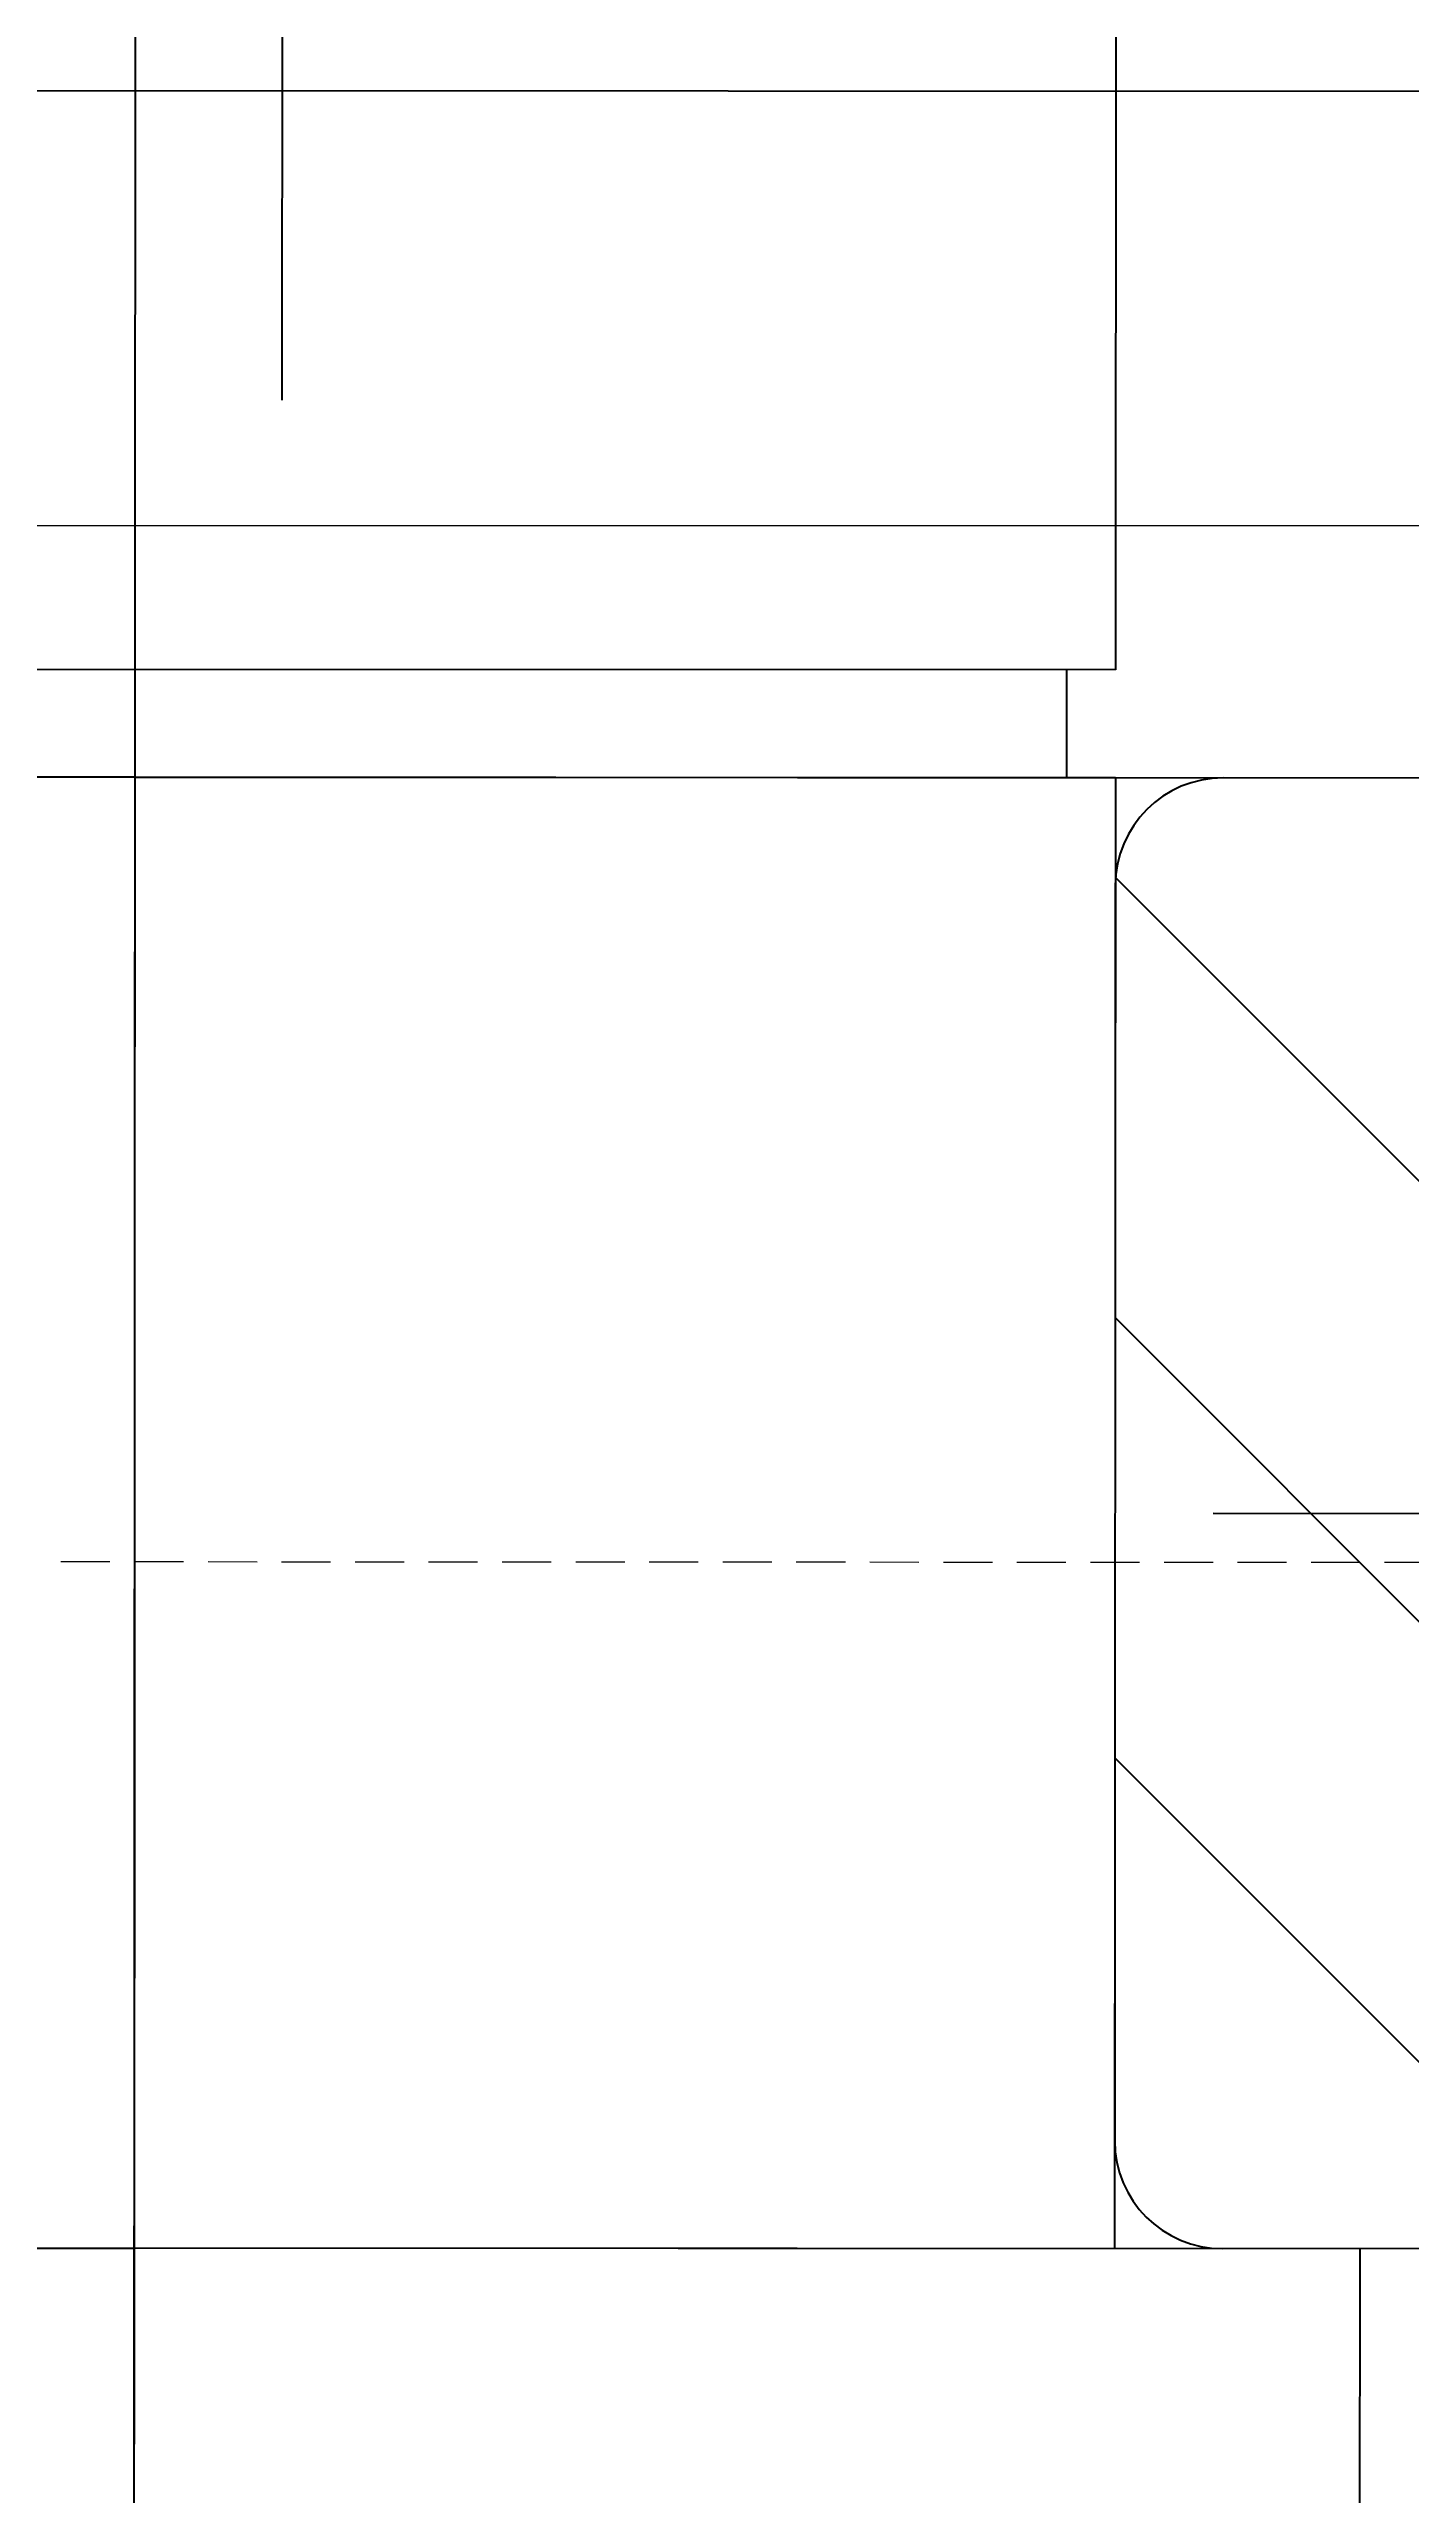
# Model space of a CAD drawing. Header units: millimetres. Extents: x 845401 to 948039, y 511594 to 550263.
# Drawn here: x 909761.92 to 909775.78, y 537221.69 to 537246.6 of the extents above; entities that cross this region are included whole.
import ezdxf

# ---------------------------------------------------------------- set-up
doc = ezdxf.new("R2010")
doc.units = ezdxf.units.MM
doc.linetypes.add('CENTER', pattern=[0])
doc.linetypes.add('DASHED', pattern=[0.75, 0.5, -0.25])
for name, color, linetype in [('00', 7, 'Continuous'), ('1轮廓实线层', 7, 'Continuous'), ('3中心线层', 1, 'CENTER'), ('4虚线层', 6, 'DASHED'), ('5剖面线层', 2, 'Continuous')]:
    doc.layers.add(name, color=color, linetype=linetype)
doc.layers.add('A-剖-0.10mm.......SECT-L01', color=255, linetype='Continuous', lineweight=18)
doc.layers.add('物流设备', color=7, linetype='Continuous', lineweight=5)
doc.styles.add('PC_TEXTSTYLE', font='isocp.shx', dxfattribs={"width": 0.8, "bigfont": 'hzfs.shx'})

# ---------------------------------------------------------------- blocks, each defined once
blk = doc.blocks.new('6304')
at = {"layer": '5剖面线层', "extrusion": (0, 1.224606353822377e-16, -1)}
h = blk.add_hatch(dxfattribs=at)
h.set_pattern_fill('ANSI31', color=256, angle=180, style=0)
h.set_pattern_definition([(225, (-1622.417437906445, 1392.47649229401), (2.245064030267288, -2.245064030267288), [])])
edge = h.paths.add_edge_path()
edge.add_line((-1622.417437906445, 1376.47649229401), (-1626.453336291308, 1376.47649229401))
edge.add_arc((-1629.917437906445, 1374.47649229401), 3.999999999999996, 30.00000000000054, 150.0000000000008)
edge.add_line((-1633.381539521583, 1376.47649229401), (-1637.417437906445, 1376.47649229401))
edge.add_line((-1637.417437906445, 1376.47649229401), (-1637.417437906445, 1381.37649229401))
edge.add_arc((-1636.317437906445, 1381.37649229401), 1.1, 90, 180, ccw=False)
edge.add_line((-1636.317437906445, 1382.47649229401), (-1623.517437906445, 1382.47649229401))
edge.add_arc((-1623.517437906445, 1381.37649229401), 1.1, 360, 90, ccw=False)
edge.add_line((-1622.417437906445, 1381.37649229401), (-1622.417437906445, 1376.47649229401))
at = {"layer": '1轮廓实线层'}
for p, q in [((1622.417437906445, 1392.47649229401), (1622.417437906445, 1417.37649229401)), ((1637.417437906445, 1417.37649229401), (1637.417437906445, 1392.47649229401))]:
    blk.add_line(p, q, dxfattribs=at)
at = {"layer": '1轮廓实线层', "extrusion": (0, 1.224606353822377e-16, -1)}
for p, q in [((1622.417437906445, 1392.47649229401), (1622.417437906445, 1367.57649229401)), ((1637.417437906445, 1367.57649229401), (1637.417437906445, 1392.47649229401)), ((1623.517437906445, 1382.47649229401), (1636.317437906445, 1382.47649229401))]:
    blk.add_line(p, q, dxfattribs=at)
for centre, start, end in [((-1623.517437906445, 1381.37649229401), 0, 90), ((-1636.317437906445, 1381.37649229401), 90, 180)]:
    blk.add_arc(centre, 1.1, start, end, dxfattribs=at)
at = {"layer": '3中心线层'}
blk.add_line((1620.417437906445, 1392.47649229401), (1639.417437906445, 1392.47649229401), dxfattribs=at)
at = {"layer": '3中心线层', "extrusion": (0, 1.224606353822377e-16, -1)}
blk.add_line((1629.917437906445, 1381.47649229401), (1629.917437906445, 1367.47649229401), dxfattribs=at)
at = {"style": 'PC_TEXTSTYLE'}
blk.add_text('TH_SUPERPART', height=1e-29, dxfattribs=at).set_placement((1622.417437906445, 1392.47649229401))
blk = doc.blocks.new('*U100472')
at = {"color": 7, "linetype": 'Continuous', "lineweight": 25}
for p, q in [((-3080.941657415859, 449.0177362816316), (-3080.941657415859, 1615.017736281631)), ((-3069.44165741586, 449.0177362816316), (-3117.44165741586, 449.0177362816316)), ((-3080.941657415859, 449.0177362816316), (-3105.94165741586, 449.0177362816316)), ((-3083.44165741586, 434.0177362816316), (-3083.44165741586, 449.0177362816316)), ((-3083.44165741586, 434.0177362816316), (-3103.44165741586, 434.0177362816316)), ((-3083.94165741586, 432.9177362816316), (-3083.94165741586, 434.0177362816316)), ((-3083.44165741586, 432.9177362816316), (-3103.44165741586, 432.9177362816316)), ((-3083.44165741586, 392.5177362816315), (-3083.44165741586, 432.9177362816316)), ((-3067.44165741586, 427.0177362816316), (-3119.44165741586, 427.0177362816316))]:
    blk.add_line(p, q, dxfattribs=at)
at = {"layer": '3中心线层'}
for p, q in [((-3093.44165741586, 417.0177362816315), (-3093.44165741586, 1647.017736281631)), ((-3091.94166069412, 430.1700641253035), (-3091.94166069412, 413.8700641253038))]:
    blk.add_line(p, q, dxfattribs=at)
at = {"layer": '4虚线层', "linetype": 'DASHED', "lineweight": 18}
blk.add_line((-1889.941660694127, 442.020036706926), (-3153.94166069412, 442.020064125303), dxfattribs=at)
at = {"rotation": 90}
blk.add_blockref('6304', (-1700.96516512185, -1188.399701624814), dxfattribs=at)
blk = doc.blocks.new('*U100569')
at = {"color": 4}
blk.add_lwpolyline([(0, -600), (7920.603380136075, -600), (7920.603380136075, 600), (0, 600)], close=True, dxfattribs=at)
for tag, p in [('设备编号', (485.2384934027214, 55.2877136208408)), ('设备高度', (489.7486322444456, -155.5627289135591))]:
    blk.add_attdef(tag, p, '', height=100)
at = {"flags": 1}
blk.add_attdef('设备类型', (14421.90417558989, -37.08342335998668), '', height=100, dxfattribs=at)
blk = doc.blocks.new('C线')
at = {"xscale": -1, "rotation": 179.9712508777102}
blk.add_blockref('*U100472', (994726.2877024817, 476509.4162929317, 12.68781082395013), dxfattribs=at)
at = {"layer": '物流设备', "color": 0}
blk.add_blockref('*U100569', (986088.0800278853, 475479.5155045651, 25.37562164790397), dxfattribs=at)
blk = doc.blocks.new('BC线平台')
at = {"layer": 'A-剖-0.10mm.......SECT-L01'}
h = blk.add_hatch(dxfattribs=at)
h.set_pattern_fill('CROSS', color=2, scale=50)
h.set_pattern_definition([(0, (691447.8688909085, 341554.8450790223), (317.5, 317.5), [158.75, -476.25]), (90, (691527.2438909085, 341475.4700790223), (-317.5, 317.5), [158.75, -476.25])])
h.paths.add_polyline_path([(786169.7200223003, 367097.0429448874), (791174.1308098759, 367097.0429448874), (791174.1308098759, 370095.4212002061), (786169.7200223003, 370095.4212002061)])

msp = doc.modelspace()

# ---------------------------------------------------------------- block references
at = {"layer": '00'}
for name, p in [('BC线平台', (120688.3449249256, 168041.3077371365, -0.9755150259396466)), ('C线', (-81869.82948779198, 61162.216735519))]:
    msp.add_blockref(name, p, dxfattribs=at)

doc.saveas('drawing.dxf')
